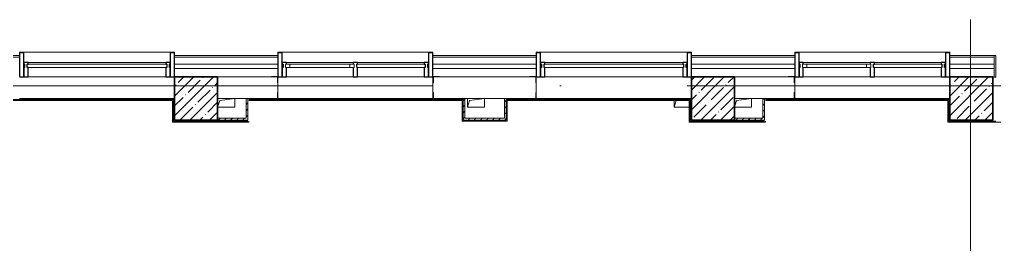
# Model space of a CAD drawing. Header units: millimetres. Extents: x 5993 to 95364, y 94667 to 143522.
# Drawn here: x 44022 to 44943, y 114712 to 114924 of the extents above; entities that cross this region are included whole.
import ezdxf

# ---------------------------------------------------------------- set-up
doc = ezdxf.new("R2010")
doc.units = ezdxf.units.MM
doc.linetypes.add('50_200_ШТРИХ_1Т_ш5_п1_п1_', pattern=[1400, 1000, -200, 0, -200])
doc.linetypes.add('Штрих короткий', pattern=[300, 150, -150])
for name, color, linetype, lineweight in [('0-2', 7, 'Continuous', 9), ('S-GRID-____-OTLN-1', 7, '50_200_ШТРИХ_1Т_ш5_п1_п1_', 9), ('Импосты витража', 7, 'Continuous', 9), ('Импосты витража-1', 7, 'Continuous', 25), ('Каркас_Импост', 7, 'Continuous', 13), ('Каркас_Импост-1', 7, 'Continuous', 9), ('Несущие колонны', 7, 'Continuous', 9), ('Несущие колонны-1', 7, 'Continuous', 35), ('Обобщенные модели', 7, 'Continuous', 9), ('Общие ребра', 7, 'Continuous', 9), ('Окна', 7, 'Continuous', 9), ('Остекление-1', 7, 'Continuous', 9), ('Перекрытия', 7, 'Continuous', 9), ('Перемычка-1', 7, 'Штрих короткий', 9), ('Стены', 7, 'Continuous', 9), ('Стены-1', 7, 'Continuous', 13)]:
    doc.layers.add(name, color=color, linetype=linetype, lineweight=lineweight)
doc.layers.add('Штриховка разреза-4', color=7, linetype='Continuous', lineweight=5, true_color=0x0080ff)
pattern_1 = [(45, (41632.67, 113950.373), (-9.283096, 9.283096), []), (45, (41641.954, 113950.373), (-9.283096, 9.283096), [16.41031, -3.28203, 0.27292, -3.00919])]

# ---------------------------------------------------------------- blocks, each defined once
blk = doc.blocks.new('BSC_Колонна _Прямоугольная - 500х500-V103-АИ2_01_План напольных покрытий и плинтусов 1го этажа _Часть 2_')
at = {"layer": 'Несущие колонны'}
h = blk.add_hatch(dxfattribs=at)
h.set_pattern_fill('FP_122', color=256, style=0, pattern_type=2)
h.set_pattern_definition([(45, (-40400, -11050), (-114.04925, 114.04925), []), (45, (-40285.95, -11050), (-114.04925, 114.04925), [201.613, -40.323, 3.353, -36.97])])
h.paths.add_polyline_path([(-135, -250), (250, -250), (250, 250), (-250, 250), (-250, -250)], flags=0)
at = {"layer": 'Несущие колонны-1'}
for p, q in [((250, 250), (-250, 250)), ((-250, 250), (-250, -250)), ((250, -250), (250, 250)), ((-250, -250), (250, -250))]:
    blk.add_line(p, q, dxfattribs=at)
blk = doc.blocks.new('Проем_Дверь_Прямоугольный - 1800х2700h_оконные проемы-25805030-АИ2_01_План напольных покрытий и плинтусов 1го этажа _Часть 2_')
at = {"layer": 'Перемычка-1'}
for p, q in [((900, 125), (-900, 125)), ((900, -125), (-900, -125))]:
    blk.add_line(p, q, dxfattribs=at)
blk = doc.blocks.new('PNS_Панель прямоугольная2 - Нр_Стекло - 40мм-26243474-АИ2_01_План напольных покрытий и плинтусов 1го этажа _Часть 2_')
at = {"layer": 'Каркас_Импост'}
for p, q in [((-397.5, 0), (-397.5, 40)), ((-397.5, 40), (-347.5, 40)), ((-347.5, 40), (-347.5, 0)), ((397.5, 40), (347.5, 40)), ((347.5, 40), (347.5, 0)), ((397.5, 0), (397.5, 40)), ((-347.5, 0), (-397.5, 0)), ((347.5, 0), (397.5, 0))]:
    blk.add_line(p, q, dxfattribs=at)
at = {"layer": 'Каркас_Импост-1'}
for p, q in [((-347.5, 40), (347.5, 40)), ((-347.5, 0), (347.5, 0))]:
    blk.add_line(p, q, dxfattribs=at)
blk = doc.blocks.new('Прямоугольный импост - Импост структурный с накладкой - 150мм-25647633-АИ2_01_План напольных покрытий и плинтусов 1го этажа _Часть 2_')
at = {"layer": 'Импосты витража-1'}
for p, q in [((-25, 0), (-25, 17)), ((-25, 17), (25, 17)), ((-15, 0), (-25, 0)), ((-15, -40), (-15, 0)), ((25, 17), (25, 0)), ((-25, -150), (-25, -40)), ((-25, -40), (-15, -40)), ((25, -40), (25, -150)), ((25, -150), (-25, -150))]:
    blk.add_line(p, q, dxfattribs=at)
blk = doc.blocks.new('Прямоугольный импост - Импост структурный с накладкой - 150мм-25647642-АИ2_01_План напольных покрытий и плинтусов 1го этажа _Часть 2_')
at = {"layer": 'Импосты витража'}
for p, q in [((93625, -100), (94400, -100)), ((93625, -267), (94400, -267))]:
    blk.add_line(p, q, dxfattribs=at)
blk = doc.blocks.new('Прямоугольный импост - Импост структурный с накладкой - 150мм-V143-АИ2_01_План напольных покрытий и плинтусов 1го этажа _Часть 2_')
at = {"layer": 'Импосты витража-1'}
for p, q in [((-25, 0), (-25, 17)), ((-25, 17), (25, 17)), ((25, 0), (15, 0)), ((15, 0), (15, -40)), ((25, 17), (25, 0)), ((-25, -150), (-25, -40)), ((15, -40), (25, -40)), ((25, -40), (25, -150)), ((25, -150), (-25, -150))]:
    blk.add_line(p, q, dxfattribs=at)
blk = doc.blocks.new('PNS_Панель прямоугольная1 - Нр_Стекло - 40мм-25259299-АИ2_01_План напольных покрытий и плинтусов 1го этажа _Часть 2_')
at = {"layer": 'Остекление-1'}
for p, q in [((-387.5, 40), (387.5, 40)), ((-397.5, 0), (397.5, 0)), ((387.5, 0), (-387.5, 0))]:
    blk.add_line(p, q, dxfattribs=at)
blk = doc.blocks.new('Прямоугольный импост - Импост структурный с накладкой - 150мм-25647644-АИ2_01_План напольных покрытий и плинтусов 1го этажа _Часть 2_')
at = {"layer": 'Импосты витража-1'}
for p, q in [((-25, 0), (-25, 17)), ((-25, 17), (25, 17)), ((-15, 0), (-25, 0)), ((-15, -40), (-15, 0)), ((25, 0), (15, 0)), ((15, 0), (15, -40)), ((25, 17), (25, 0)), ((-25, -150), (-25, -40)), ((-25, -40), (-15, -40)), ((15, -40), (25, -40)), ((25, -40), (25, -150)), ((25, -150), (-25, -150))]:
    blk.add_line(p, q, dxfattribs=at)
blk = doc.blocks.new('Прямоугольный импост - Откос НВФ_50х280 мм-25993834-АИ2_01_План напольных покрытий и плинтусов 1го этажа _Часть 2_')
at = {"layer": 'Импосты витража-1'}
for p, q in [((-50, 130), (0, 130)), ((-50, -150), (-50, 130)), ((0, 130), (0, -144)), ((0, -150), (-50, -150))]:
    blk.add_line(p, q, dxfattribs=at)
blk = doc.blocks.new('Прямоугольный импост - Откос НВФ_50х280 мм-25993838-АИ2_01_План напольных покрытий и плинтусов 1го этажа _Часть 2_')
at = {"layer": 'Импосты витража-1'}
for p, q in [((0, 130), (-50, 130)), ((-50, 130), (-50, -150)), ((0, -144), (0, 130)), ((-50, -150), (0, -150))]:
    blk.add_line(p, q, dxfattribs=at)
blk = doc.blocks.new('PNS_Панель прямоугольная1 - Нр_Стекло - 40мм-25293744-АИ2_01_План напольных покрытий и плинтусов 1го этажа _Часть 2_')
at = {"layer": 'Остекление-1'}
for p, q in [((-800, 40), (800, 40)), ((-810, 0), (810, 0)), ((800, 0), (-800, 0))]:
    blk.add_line(p, q, dxfattribs=at)
blk = doc.blocks.new('Прямоугольный импост - Импост структурный с накладкой - 150мм-25651488-АИ2_01_План напольных покрытий и плинтусов 1го этажа _Часть 2_')
at = {"layer": 'Импосты витража'}
for p, q in [((23450, -100), (25050, -100)), ((23450, -267), (25050, -267))]:
    blk.add_line(p, q, dxfattribs=at)
blk = doc.blocks.new('Прямоугольный импост - Импост структурный с накладкой - 150мм-25651501-АИ2_01_План напольных покрытий и плинтусов 1го этажа _Часть 2_')
at = {"layer": 'Импосты витража-1'}
for p, q in [((-25, 0), (-25, 17)), ((-25, 17), (25, 17)), ((-15, 0), (-25, 0)), ((-15, -40), (-15, 0)), ((25, 0), (15, 0)), ((15, 0), (15, -40)), ((25, 17), (25, 0)), ((-25, -150), (-25, -40)), ((-25, -40), (-15, -40)), ((15, -40), (25, -40)), ((25, -40), (25, -150)), ((25, -150), (-25, -150))]:
    blk.add_line(p, q, dxfattribs=at)
blk = doc.blocks.new('Прямоугольный импост - Откос НВФ_50х280 мм-25995271-АИ2_01_План напольных покрытий и плинтусов 1го этажа _Часть 2_')
at = {"layer": 'Импосты витража-1'}
for p, q in [((-50, 130), (0, 130)), ((-50, -150), (-50, 130)), ((0, 130), (0, -144)), ((0, -150), (-50, -150))]:
    blk.add_line(p, q, dxfattribs=at)
blk = doc.blocks.new('Прямоугольный импост - Откос НВФ_50х280 мм-V151-АИ2_01_План напольных покрытий и плинтусов 1го этажа _Часть 2_')
at = {"layer": 'Импосты витража-1'}
for p, q in [((0, 130), (-50, 130)), ((-50, 130), (-50, -150)), ((0, -150), (0, 130)), ((-50, -150), (0, -150))]:
    blk.add_line(p, q, dxfattribs=at)
blk = doc.blocks.new('Прямоугольный импост - Откос НВФ_50х280 мм-V153-АИ2_01_План напольных покрытий и плинтусов 1го этажа _Часть 2_')
at = {"layer": 'Импосты витража-1'}
for p, q in [((0, 130), (-50, 130)), ((-50, 130), (-50, -150)), ((0, -150), (0, 130)), ((-50, -150), (0, -150))]:
    blk.add_line(p, q, dxfattribs=at)
blk = doc.blocks.new('Прямоугольный импост - Импост структурный с накладкой - 150мм-27754335-АИ2_01_План напольных покрытий и плинтусов 1го этажа _Часть 2_')
at = {"layer": 'Импосты витража-1'}
for p, q in [((-25, 0), (-25, 17)), ((-25, 17), (25, 17)), ((-15, 0), (-25, 0)), ((-15, -40), (-15, 0)), ((25, 0), (15, 0)), ((15, 0), (15, -40)), ((25, 17), (25, 0)), ((-25, -150), (-25, -40)), ((-25, -40), (-15, -40)), ((15, -40), (25, -40)), ((25, -40), (25, -150)), ((25, -150), (-25, -150))]:
    blk.add_line(p, q, dxfattribs=at)
blk = doc.blocks.new('Прямоугольный импост - Откос НВФ_50х280 мм-27755510-АИ2_01_План напольных покрытий и плинтусов 1го этажа _Часть 2_')
at = {"layer": 'Импосты витража-1'}
for p, q in [((0, 130), (-50, 130)), ((-50, 130), (-50, -150)), ((0, -150), (0, 130)), ((-50, -150), (0, -150))]:
    blk.add_line(p, q, dxfattribs=at)
blk = doc.blocks.new('Фахверк_СКБ_Уголок - 250_2700-27497298-АИ2_01_План напольных покрытий и плинтусов 1го этажа _Часть 2_')
at = {"layer": 'Обобщенные модели'}
for p, q in [((200, 181), (125, 181)), ((125, 181), (125, 106)), ((131, 106), (131, 175)), ((131, 175), (200, 175)), ((200, 175), (200, 181)), ((125, 106), (131, 106)), ((131, -6), (125, -6)), ((125, -6), (125, -81)), ((125, -81), (200, -81)), ((131, -75), (131, -6)), ((200, -75), (131, -75)), ((200, -81), (200, -75))]:
    blk.add_line(p, q, dxfattribs=at)
blk = doc.blocks.new('AR_Отверстие прямоугольное _в плите_ - AR_Отверстие прямоугольное _в плите_-V219-АИ2_01_План напольных покрытий и плинтусов 1го этажа _Часть 2_')
at = {"layer": 'Обобщенные модели'}
for p, q in [((-100, 50), (-100, 38)), ((-100, 26), (-100, -50)), ((-100, -50), (-75, 25)), ((-75, 25), (-68, 26)), ((16, 38), (100, 50)), ((-100, -50), (76, -50)), ((88, -50), (100, -50))]:
    blk.add_line(p, q, dxfattribs=at)
blk = doc.blocks.new('AR_Отверстие прямоугольное _в плите_ - AR_Отверстие прямоугольное _в плите_-V218-АИ2_01_План напольных покрытий и плинтусов 1го этажа _Часть 2_')
at = {"layer": 'Обобщенные модели'}
for p, q in [((-100, -50), (-75, 25)), ((-75, 25), (100, 50)), ((100, -50), (100, 50)), ((-100, -50), (100, -50))]:
    blk.add_line(p, q, dxfattribs=at)
blk = doc.blocks.new('AR_Отверстие прямоугольное _в плите_ - AR_Отверстие прямоугольное _в плите_-V237-АИ2_01_План напольных покрытий и плинтусов 1го этажа _Часть 2_')
at = {"layer": 'Обобщенные модели'}
for p, q in [((-100, 50), (-100, -50)), ((-100, -50), (-75, 25)), ((-75, 25), (100, 50)), ((100, -50), (100, 50)), ((-100, -50), (100, -50))]:
    blk.add_line(p, q, dxfattribs=at)
blk = doc.blocks.new('Отлив_СКБ - Отлив витража_120_НВФ-31885689-АИ2_01_План напольных покрытий и плинтусов 1го этажа _Часть 2_')
at = {"layer": 'Окна'}
for p, q in [((0, 113), (0, 120)), ((1800, 120), (0, 120)), ((1800, 120), (1800, 113)), ((50, 2), (1750, 2))]:
    blk.add_line(p, q, dxfattribs=at)
blk = doc.blocks.new('Отлив_СКБ - Отлив витража_120_НВФ-V256-АИ2_01_План напольных покрытий и плинтусов 1го этажа _Часть 2_')
at = {"layer": 'Окна'}
for p, q in [((0, 113), (0, 120)), ((1800, 120), (0, 120)), ((1800, 120), (1800, 113)), ((51, 2), (1750, 2))]:
    blk.add_line(p, q, dxfattribs=at)
blk = doc.blocks.new('Стены 4 - Стены 4-31195499-АИ2_01_План напольных покрытий и плинтусов 1го этажа _Часть 2_')
at = {"layer": 'Стены-1'}
for p, q in [((-1799, 41030), (-1799, 41010)), ((-1549, 41030), (-1799, 41030)), ((-1799, 41010), (-1549, 41010)), ((-1549, 41010), (-1549, 41030))]:
    blk.add_line(p, q, dxfattribs=at)

msp = doc.modelspace()

# ---------------------------------------------------------------- hatches: boundary and pattern name
at = {"layer": 'Несущие колонны'}
h = msp.add_hatch(dxfattribs=at)
h.set_pattern_fill('FP_2', color=256, scale=0.081395, style=0, pattern_type=2)
h.set_pattern_definition(pattern_1)
h.paths.add_polyline_path([(44168.14, 114829.44), (44208.84, 114829.44), (44208.84, 114870.14), (44168.14, 114870.14), (44168.14, 114832.66)], flags=0)
h = msp.add_hatch(dxfattribs=at)
h.set_pattern_fill('FP_2', color=256, scale=0.081395, style=0, pattern_type=2)
h.set_pattern_definition(pattern_1)
h.paths.add_polyline_path([(44656.51, 114829.44), (44697.21, 114829.44), (44697.21, 114870.14), (44656.51, 114870.14), (44656.51, 114832.66)], flags=0)

# ---------------------------------------------------------------- linework, layer by layer
at = {"layer": 'S-GRID-____-OTLN-1', "color": 251, "ltscale": 0.6, "true_color": 0x636466}
for p, q in [((44920.35, 113733.6), (44920.35, 114924.43)), ((50293.31, 114861.8), (41443.97, 114861.8))]:
    msp.add_line(p, q, dxfattribs=at)
at = {"layer": 'Несущие колонны-1'}
for p, q in [((44208.84, 114870.14), (44168.14, 114870.14)), ((44168.14, 114870.14), (44168.14, 114829.44)), ((44208.84, 114829.44), (44208.84, 114870.14)), ((44697.21, 114870.14), (44656.51, 114870.14)), ((44656.51, 114870.14), (44656.51, 114829.44)), ((44697.21, 114829.44), (44697.21, 114870.14)), ((44168.14, 114829.44), (44208.84, 114829.44)), ((44656.51, 114829.44), (44697.21, 114829.44))]:
    msp.add_line(p, q, dxfattribs=at)
at = {"layer": 'Обобщенные модели'}
for p, q in [((44944.08, 114828.47), (44942.62, 114828.47)), ((44942.62, 114828.47), (44942.62, 114828.3)), ((44942.62, 114828.3), (44944.25, 114828.3))]:
    msp.add_line(p, q, dxfattribs=at)
at = {"layer": 'Общие ребра'}
for p, q in [((44265.81, 114882.35), (44168.14, 114882.35)), ((44265.81, 114878.28), (44168.14, 114878.28)), ((44510, 114882.35), (44412.33, 114882.35)), ((44510, 114878.28), (44412.33, 114878.28)), ((44754.19, 114882.35), (44656.51, 114882.35)), ((44754.19, 114878.28), (44656.51, 114878.28)), ((44942.62, 114882.35), (44900.7, 114882.35)), ((44942.62, 114878.28), (44900.7, 114878.28)), ((44208.84, 114870.14), (44259.71, 114870.14)), ((44259.71, 114870.14), (44208.84, 114870.14)), ((44418.43, 114870.14), (44503.9, 114870.14)), ((44503.9, 114870.14), (44418.43, 114870.14)), ((44697.21, 114870.14), (44748.08, 114870.14)), ((44748.08, 114870.14), (44697.21, 114870.14))]:
    msp.add_line(p, q, dxfattribs=at)
at = {"layer": 'Перекрытия'}
for p, q in [((44168.14, 114829.28), (44168.14, 114829.44)), ((44237.33, 114829.28), (44168.14, 114829.28)), ((44237.33, 114829.44), (44237.33, 114829.28)), ((44656.51, 114829.28), (44656.51, 114829.44)), ((44725.7, 114829.28), (44656.51, 114829.28)), ((44725.7, 114829.44), (44725.7, 114829.28)), ((44900.7, 114829.28), (44900.7, 114829.44)), ((44934.48, 114829.28), (44900.7, 114829.28))]:
    msp.add_line(p, q, dxfattribs=at)
at = {"layer": 'Стены'}
for p, q in [((43994.12, 114848.82), (44167.16, 114848.82)), ((44166.19, 114847.84), (43994.12, 114847.84)), ((44168.14, 114849.79), (44021.63, 114849.79)), ((44166.19, 114827.49), (44166.19, 114847.84)), ((44167.16, 114848.82), (44167.16, 114828.47)), ((44238.3, 114848.82), (44440.82, 114848.82)), ((44439.84, 114847.84), (44238.3, 114847.84)), ((44412.33, 114849.79), (44265.81, 114849.79)), ((44439.84, 114828.47), (44439.84, 114847.84)), ((44481.51, 114848.82), (44655.54, 114848.82)), ((44482.49, 114847.84), (44482.49, 114828.47)), ((44654.56, 114847.84), (44482.49, 114847.84)), ((44656.51, 114849.79), (44510, 114849.79)), ((44654.56, 114827.49), (44654.56, 114847.84)), ((44655.54, 114848.82), (44655.54, 114828.47)), ((44726.68, 114848.82), (44899.72, 114848.82)), ((44898.75, 114847.84), (44726.68, 114847.84)), ((44900.7, 114849.79), (44754.19, 114849.79)), ((44898.75, 114827.49), (44898.75, 114847.84)), ((44899.72, 114848.82), (44899.72, 114828.47)), ((44238.3, 114827.49), (44166.19, 114827.49)), ((44167.16, 114828.47), (44237.33, 114828.47)), ((44238.3, 114827.49), (44238.3, 114828.47)), ((44482.49, 114828.47), (44439.84, 114828.47)), ((44726.68, 114827.49), (44654.56, 114827.49)), ((44655.54, 114828.47), (44725.7, 114828.47)), ((44726.68, 114827.49), (44726.68, 114828.47)), ((44988.12, 114827.49), (44898.75, 114827.49)), ((44899.72, 114828.47), (44942.62, 114828.47))]:
    msp.add_line(p, q, dxfattribs=at)
at = {"layer": 'Стены-1'}
for p, q in [((44021.63, 114890.49), (43765.23, 114890.49)), ((43765.23, 114888.86), (44021.63, 114888.86)), ((44021.63, 114888.86), (44021.63, 114890.49)), ((44265.81, 114890.49), (44168.14, 114890.49)), ((44168.14, 114890.49), (44168.14, 114888.86)), ((44265.81, 114888.86), (44168.14, 114888.86)), ((44168.14, 114888.86), (44168.14, 114870.14)), ((44168.14, 114888.86), (44265.81, 114888.86)), ((44265.81, 114888.86), (44265.81, 114890.49)), ((44265.81, 114870.63), (44265.81, 114888.86)), ((44510, 114890.49), (44412.33, 114890.49)), ((44412.33, 114890.49), (44412.33, 114888.86)), ((44510, 114888.86), (44412.33, 114888.86)), ((44412.33, 114888.86), (44412.33, 114870.63)), ((44412.33, 114888.86), (44510, 114888.86)), ((44510, 114888.86), (44510, 114890.49)), ((44510, 114870.63), (44510, 114888.86)), ((44754.19, 114890.49), (44656.51, 114890.49)), ((44656.51, 114890.49), (44656.51, 114888.86)), ((44754.19, 114888.86), (44656.51, 114888.86)), ((44656.51, 114888.86), (44656.51, 114870.14)), ((44656.51, 114888.86), (44754.19, 114888.86)), ((44754.19, 114888.86), (44754.19, 114890.49)), ((44754.19, 114870.63), (44754.19, 114888.86)), ((44942.62, 114890.49), (44900.7, 114890.49)), ((44900.7, 114890.49), (44900.7, 114888.86)), ((44942.62, 114888.86), (44900.7, 114888.86)), ((44900.7, 114888.86), (44900.7, 114870.14)), ((44900.7, 114888.86), (44942.62, 114888.86)), ((44942.62, 114888.86), (44942.62, 114890.49)), ((44942.62, 114870.14), (44942.62, 114888.86)), ((44168.14, 114870.14), (44208.84, 114870.14)), ((44208.84, 114870.14), (44208.84, 114849.79)), ((44656.51, 114870.14), (44697.21, 114870.14)), ((44697.21, 114870.14), (44697.21, 114849.79)), ((44941.4, 114870.14), (44942.62, 114870.14)), ((44265.81, 114855.41), (44265.81, 114864.53)), ((44412.33, 114864.53), (44412.33, 114855.41)), ((44510, 114855.41), (44510, 114864.53)), ((44754.19, 114855.41), (44754.19, 114864.53)), ((44208.84, 114849.79), (44259.71, 114849.79)), ((44237.33, 114849.79), (44235.7, 114849.79)), ((44235.7, 114849.79), (44235.7, 114831.07)), ((44237.33, 114829.44), (44237.33, 114849.79)), ((44418.43, 114849.79), (44503.9, 114849.79)), ((44442.44, 114849.79), (44440.82, 114849.79)), ((44440.82, 114849.79), (44440.82, 114829.44)), ((44442.44, 114831.07), (44442.44, 114849.79)), ((44481.51, 114849.79), (44479.88, 114849.79)), ((44479.88, 114849.79), (44479.88, 114831.07)), ((44481.51, 114829.44), (44481.51, 114849.79)), ((44697.21, 114849.79), (44748.08, 114849.79)), ((44725.7, 114849.79), (44724.07, 114849.79)), ((44724.07, 114849.79), (44724.07, 114831.07)), ((44725.7, 114829.44), (44725.7, 114849.79)), ((44235.7, 114831.07), (44208.84, 114831.07)), ((44208.84, 114831.07), (44208.84, 114829.44)), ((44208.84, 114829.44), (44237.33, 114829.44)), ((44440.82, 114829.44), (44481.51, 114829.44)), ((44479.88, 114831.07), (44442.44, 114831.07)), ((44724.07, 114831.07), (44697.21, 114831.07)), ((44697.21, 114831.07), (44697.21, 114829.44)), ((44697.21, 114829.44), (44725.7, 114829.44))]:
    msp.add_line(p, q, dxfattribs=at)
at = {"layer": 'Штриховка разреза-4'}
for p, q in [((44235.7, 114849.76), (44235.73, 114849.79)), ((44440.82, 114847.68), (44442.44, 114849.31)), ((44479.88, 114846.46), (44481.51, 114848.09)), ((44724.07, 114848.92), (44724.95, 114849.79)), ((44235.7, 114844.01), (44237.33, 114845.64)), ((44235.7, 114838.25), (44237.33, 114839.88)), ((44440.82, 114841.93), (44442.44, 114843.55)), ((44479.88, 114840.71), (44481.51, 114842.34)), ((44724.07, 114843.16), (44725.7, 114844.79)), ((44724.07, 114837.41), (44725.7, 114839.03)), ((44209.62, 114829.44), (44211.25, 114831.07)), ((44215.38, 114829.44), (44217.01, 114831.07)), ((44221.13, 114829.44), (44222.76, 114831.07)), ((44226.89, 114829.44), (44228.52, 114831.07)), ((44232.65, 114829.44), (44234.27, 114831.07)), ((44235.7, 114832.5), (44237.33, 114834.13)), ((44440.82, 114836.17), (44442.44, 114837.8)), ((44440.82, 114830.41), (44441.47, 114831.07)), ((44441.47, 114831.07), (44442.44, 114832.04)), ((44445.6, 114829.44), (44447.23, 114831.07)), ((44451.36, 114829.44), (44452.98, 114831.07)), ((44457.11, 114829.44), (44458.74, 114831.07)), ((44462.87, 114829.44), (44464.49, 114831.07)), ((44468.62, 114829.44), (44470.25, 114831.07)), ((44474.38, 114829.44), (44476.01, 114831.07)), ((44479.88, 114834.95), (44481.51, 114836.58)), ((44480.13, 114829.44), (44481.51, 114830.82)), ((44698.84, 114829.44), (44700.47, 114831.07)), ((44704.6, 114829.44), (44706.23, 114831.07)), ((44710.35, 114829.44), (44711.98, 114831.07)), ((44716.11, 114829.44), (44717.74, 114831.07)), ((44721.87, 114829.44), (44723.49, 114831.07)), ((44724.07, 114831.65), (44725.7, 114833.28))]:
    msp.add_line(p, q, dxfattribs=at)

# ---------------------------------------------------------------- block references
at = {"layer": '0-2', "xscale": 0.08139549610658335, "yscale": 0.08139549610658335, "zscale": 0.08139549610658335}
for name, p in [('Отлив_СКБ - Отлив витража_120_НВФ-31885689-АИ2_01_План напольных покрытий и плинтусов 1го этажа _Часть 2_', (44021.63, 114883.74)), ('Отлив_СКБ - Отлив витража_120_НВФ-31885689-АИ2_01_План напольных покрытий и плинтусов 1го этажа _Часть 2_', (44265.81, 114883.74)), ('Отлив_СКБ - Отлив витража_120_НВФ-31885689-АИ2_01_План напольных покрытий и плинтусов 1го этажа _Часть 2_', (44510, 114883.74)), ('Отлив_СКБ - Отлив витража_120_НВФ-V256-АИ2_01_План напольных покрытий и плинтусов 1го этажа _Часть 2_', (44754.19, 114883.74)), ('Прямоугольный импост - Откос НВФ_50х280 мм-27755510-АИ2_01_План напольных покрытий и плинтусов 1го этажа _Часть 2_', (44168.14, 114882.35)), ('Прямоугольный импост - Откос НВФ_50х280 мм-25993838-АИ2_01_План напольных покрытий и плинтусов 1го этажа _Часть 2_', (44412.33, 114882.35)), ('Прямоугольный импост - Откос НВФ_50х280 мм-V151-АИ2_01_План напольных покрытий и плинтусов 1го этажа _Часть 2_', (44656.51, 114882.35)), ('Прямоугольный импост - Откос НВФ_50х280 мм-V153-АИ2_01_План напольных покрытий и плинтусов 1го этажа _Часть 2_', (44900.7, 114882.35)), ('Фахверк_СКБ_Уголок - 250_2700-27497298-АИ2_01_План напольных покрытий и плинтусов 1го этажа _Часть 2_', (44402.15, 114855.9)), ('BSC_Колонна _Прямоугольная - 500х500-V103-АИ2_01_План напольных покрытий и плинтусов 1го этажа _Часть 2_', (44921.05, 114849.79)), ('AR_Отверстие прямоугольное _в плите_ - AR_Отверстие прямоугольное _в плите_-V218-АИ2_01_План напольных покрытий и плинтусов 1го этажа _Часть 2_', (44216.98, 114845.72)), ('AR_Отверстие прямоугольное _в плите_ - AR_Отверстие прямоугольное _в плите_-V237-АИ2_01_План напольных покрытий и плинтусов 1го этажа _Часть 2_', (44453.02, 114845.72)), ('AR_Отверстие прямоугольное _в плите_ - AR_Отверстие прямоугольное _в плите_-V219-АИ2_01_План напольных покрытий и плинтусов 1го этажа _Часть 2_', (44648.37, 114845.72)), ('AR_Отверстие прямоугольное _в плите_ - AR_Отверстие прямоугольное _в плите_-V218-АИ2_01_План напольных покрытий и плинтусов 1го этажа _Часть 2_', (44705.35, 114845.72))]:
    msp.add_blockref(name, p, dxfattribs=at)
at = {"layer": '0-2', "extrusion": (0, 0, -1), "xscale": 0.08139549610658335, "yscale": 0.08139549610658335, "zscale": 0.08139549610658335}
for name, p in [('Прямоугольный импост - Откос НВФ_50х280 мм-25995271-АИ2_01_План напольных покрытий и плинтусов 1го этажа _Часть 2_', (-44021.63, 114882.35)), ('Прямоугольный импост - Откос НВФ_50х280 мм-25993834-АИ2_01_План напольных покрытий и плинтусов 1го этажа _Часть 2_', (-44265.81, 114882.35)), ('Прямоугольный импост - Откос НВФ_50х280 мм-25995271-АИ2_01_План напольных покрытий и плинтусов 1го этажа _Часть 2_', (-44510, 114882.35)), ('Прямоугольный импост - Откос НВФ_50х280 мм-25993834-АИ2_01_План напольных покрытий и плинтусов 1го этажа _Часть 2_', (-44754.19, 114882.35)), ('Прямоугольный импост - Импост структурный с накладкой - 150мм-25651501-АИ2_01_План напольных покрытий и плинтусов 1го этажа _Часть 2_', (-44027.73, 114882.35)), ('Прямоугольный импост - Импост структурный с накладкой - 150мм-27754335-АИ2_01_План напольных покрытий и плинтусов 1го этажа _Часть 2_', (-44162.04, 114882.35)), ('Прямоугольный импост - Импост структурный с накладкой - 150мм-V143-АИ2_01_План напольных покрытий и плинтусов 1го этажа _Часть 2_', (-44271.92, 114882.35)), ('Прямоугольный импост - Импост структурный с накладкой - 150мм-25647633-АИ2_01_План напольных покрытий и плинтусов 1го этажа _Часть 2_', (-44339.07, 114882.35)), ('Прямоугольный импост - Импост структурный с накладкой - 150мм-25647644-АИ2_01_План напольных покрытий и плинтусов 1го этажа _Часть 2_', (-44406.22, 114882.35)), ('Прямоугольный импост - Импост структурный с накладкой - 150мм-25651501-АИ2_01_План напольных покрытий и плинтусов 1го этажа _Часть 2_', (-44516.11, 114882.35)), ('Прямоугольный импост - Импост структурный с накладкой - 150мм-25651501-АИ2_01_План напольных покрытий и плинтусов 1го этажа _Часть 2_', (-44650.41, 114882.35)), ('Прямоугольный импост - Импост структурный с накладкой - 150мм-V143-АИ2_01_План напольных покрытий и плинтусов 1го этажа _Часть 2_', (-44760.29, 114882.35)), ('Прямоугольный импост - Импост структурный с накладкой - 150мм-25647633-АИ2_01_План напольных покрытий и плинтусов 1го этажа _Часть 2_', (-44827.44, 114882.35)), ('Прямоугольный импост - Импост структурный с накладкой - 150мм-25647644-АИ2_01_План напольных покрытий и плинтусов 1го этажа _Часть 2_', (-44894.59, 114882.35))]:
    msp.add_blockref(name, p, dxfattribs=at)
at = {"layer": '0-2', "xscale": 0.08139549610658335, "yscale": 0.08139549610658335, "zscale": 0.08139549610658335}
for name, p, rotation in [('Стены 4 - Стены 4-31195499-АИ2_01_План напольных покрытий и плинтусов 1го этажа _Часть 2_', (48282.3, 115016.53), 89.9999999999999), ('PNS_Панель прямоугольная1 - Нр_Стекло - 40мм-25293744-АИ2_01_План напольных покрытий и плинтусов 1го этажа _Часть 2_', (44094.88, 114882.35), 180), ('Прямоугольный импост - Импост структурный с накладкой - 150мм-25651488-АИ2_01_План напольных покрытий и плинтусов 1го этажа _Часть 2_', (46068.72, 114862), 180), ('PNS_Панель прямоугольная2 - Нр_Стекло - 40мм-26243474-АИ2_01_План напольных покрытий и плинтусов 1го этажа _Часть 2_', (44305.5, 114882.35), 180), ('Прямоугольный импост - Импост структурный с накладкой - 150мм-25647642-АИ2_01_План напольных покрытий и плинтусов 1го этажа _Часть 2_', (51957.69, 114862), 180), ('PNS_Панель прямоугольная1 - Нр_Стекло - 40мм-25259299-АИ2_01_План напольных покрытий и плинтусов 1го этажа _Часть 2_', (44372.65, 114882.35), 180), ('Прямоугольный импост - Импост структурный с накладкой - 150мм-25647642-АИ2_01_План напольных покрытий и плинтусов 1го этажа _Часть 2_', (52024.84, 114862), 180), ('PNS_Панель прямоугольная1 - Нр_Стекло - 40мм-25293744-АИ2_01_План напольных покрытий и плинтусов 1го этажа _Часть 2_', (44583.26, 114882.35), 180), ('Прямоугольный импост - Импост структурный с накладкой - 150мм-25651488-АИ2_01_План напольных покрытий и плинтусов 1го этажа _Часть 2_', (46557.1, 114862), 180), ('PNS_Панель прямоугольная2 - Нр_Стекло - 40мм-26243474-АИ2_01_План напольных покрытий и плинтусов 1го этажа _Часть 2_', (44793.87, 114882.35), 180), ('Прямоугольный импост - Импост структурный с накладкой - 150мм-25647642-АИ2_01_План напольных покрытий и плинтусов 1го этажа _Часть 2_', (52446.06, 114862), 180), ('PNS_Панель прямоугольная1 - Нр_Стекло - 40мм-25259299-АИ2_01_План напольных покрытий и плинтусов 1го этажа _Часть 2_', (44861.02, 114882.35), 180), ('Прямоугольный импост - Импост структурный с накладкой - 150мм-25647642-АИ2_01_План напольных покрытий и плинтусов 1го этажа _Часть 2_', (52513.21, 114862), 180), ('Проем_Дверь_Прямоугольный - 1800х2700h_оконные проемы-25805030-АИ2_01_План напольных покрытий и плинтусов 1го этажа _Часть 2_', (44094.88, 114859.97), 180), ('Фахверк_СКБ_Уголок - 250_2700-27497298-АИ2_01_План напольных покрытий и плинтусов 1го этажа _Часть 2_', (44275.99, 114864.04), 180), ('Проем_Дверь_Прямоугольный - 1800х2700h_оконные проемы-25805030-АИ2_01_План напольных покрытий и плинтусов 1го этажа _Часть 2_', (44339.07, 114859.97), 180), ('Фахверк_СКБ_Уголок - 250_2700-27497298-АИ2_01_План напольных покрытий и плинтусов 1го этажа _Часть 2_', (44520.18, 114864.04), 180), ('Проем_Дверь_Прямоугольный - 1800х2700h_оконные проемы-25805030-АИ2_01_План напольных покрытий и плинтусов 1го этажа _Часть 2_', (44583.26, 114859.97), 180), ('Фахверк_СКБ_Уголок - 250_2700-27497298-АИ2_01_План напольных покрытий и плинтусов 1го этажа _Часть 2_', (44764.36, 114864.04), 180), ('Проем_Дверь_Прямоугольный - 1800х2700h_оконные проемы-25805030-АИ2_01_План напольных покрытий и плинтусов 1го этажа _Часть 2_', (44827.44, 114859.97), 180)]:
    msp.add_blockref(name, p, dxfattribs=dict(at, rotation=rotation))

doc.saveas('drawing.dxf')
